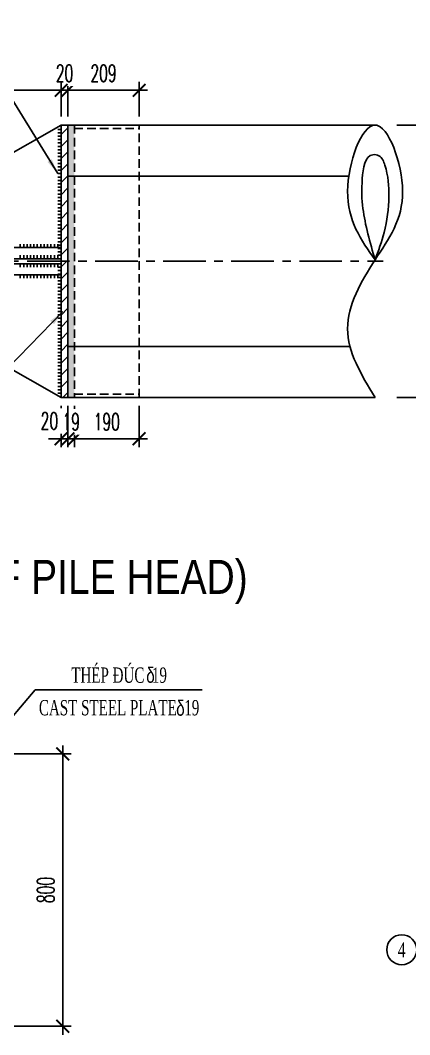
# Model space of a CAD drawing. Extents: x -687 to 808890, y -259 to 107959.
# Drawn here: x 770034 to 771179, y 73824 to 76804 of the extents above; entities that cross this region are included whole.
import ezdxf
from ezdxf.enums import TextEntityAlignment as Align

# ---------------------------------------------------------------- set-up
doc = ezdxf.new("R2010")
doc.units = 0
doc.header["$MEASUREMENT"] = 0
doc.header["$PDMODE"] = 3
doc.linetypes.add('CENTER', pattern=[2, 1.25, -0.25, 0.25, -0.25])
doc.linetypes.add('HIDDEN', pattern=[0.375, 0.25, -0.125])
doc.layers.get('0').update_dxf_attribs({"color": 3, "linetype": 'CONTINUOUS'})
doc.layers.get('DEFPOINTS').update_dxf_attribs({"linetype": 'CONTINUOUS'})
for name, color, linetype in [('Han', 7, 'CONTINUOUS'), ('Hatch', 5, 'CONTINUOUS'), ('Hidden', 4, 'HIDDEN'), ('Kich thuoc', 4, 'CONTINUOUS'), ('KTHUOC', 2, 'CONTINUOUS'), ('Net vang', 2, 'CONTINUOUS'), ('Text', 3, 'CONTINUOUS'), ('Thep dai', 6, 'CONTINUOUS'), ('Tim', 8, 'CENTER')]:
    doc.layers.add(name, color=color, linetype=linetype)
doc.styles.add('Kichthuoc', font='romans.shx', dxfattribs={"width": 0.6})
doc.styles.get("Standard").update_dxf_attribs({"font": 'vntimeh.shx', "width": 0.65})
doc.styles.add('SYMBOL', font='greeks.shx', dxfattribs={"width": 0.8})
doc.styles.add('Ten', font='Vharialn.ttf')
doc.dimstyles.new('Dim 250', dxfattribs={"dimscale": 250, "dimtxt": 0.2, "dimasz": 0.15, "dimexe": 0.1, "dimexo": 0.1, "dimgap": 0.1, "dimtad": 1, "dimdec": 0, "dimlfac": -1, "dimzin": 0, "dimdsep": 46, "dimtxsty": 'Kichthuoc', "dimblk": 'ARCHTICK', "dimcen": 0.1, "dimdle": 0.1, "dimclrd": 4, "dimclre": 4, "dimclrt": 3, "dimadec": 0, "dimazin": 0, "dimtfac": 1, "dimtdec": 0, "dimtix": 1, "dimtmove": 2, "dimatfit": 3, "dimfxl": 1, "dimtfill": 1, "dimtolj": 1, "dimtzin": 0, "dimarcsym": 0})
doc.dimstyles.new('Le 250', dxfattribs={"dimscale": 250, "dimtxt": 0.22, "dimasz": 0.18, "dimexe": 0.1, "dimexo": 0.2, "dimgap": 0.1, "dimtad": 1, "dimdec": 0, "dimzin": 0, "dimdsep": 46, "dimtxsty": 'Kichthuoc', "dimblk": 'ARCHTICK', "dimcen": 0, "dimdle": 0.1, "dimclrd": 2, "dimclre": 2, "dimclrt": 256, "dimadec": 0, "dimazin": 0, "dimtfac": 1, "dimtdec": 0, "dimtix": 1, "dimtmove": 2, "dimatfit": 3, "dimfxl": 1, "dimtolj": 1, "dimtzin": 0, "dimarcsym": 0})
pattern_1 = [(45, (1262.832004117081, -27990.12560265928), (-17.67766952966368, 17.67766952966369), [])]

# ---------------------------------------------------------------- blocks, each defined once
blk = doc.blocks.new('_ArchTick')
at = {"color": 0, "linetype": 'ByBlock', "const_width": 0.15}
blk.add_lwpolyline([(-0.5, -0.5), (0.5, 0.5)], dxfattribs=at)
blk = doc.blocks.new('*D161')
at = {"layer": 'DEFPOINTS', "color": 0}
for p in [(769884.3972021491, 74649.18578815891), (769884.3972021491, 73849.18578814891), (770159.409066444, 73849.18578814891)]:
    blk.add_point(p, dxfattribs=at)
at = {"layer": 'Kich thuoc', "color": 4, "lineweight": -2}
for p, q in [((770159.409066444, 74674.18578815891), (770159.409066444, 73824.18578814891)), ((769909.3972021493, 74649.18578815891), (770184.409066444, 74649.18578815891)), ((769909.3972021493, 73849.18578814891), (770184.409066444, 73849.18578814891))]:
    blk.add_line(p, q, dxfattribs=at)
at = {"layer": 'Kich thuoc', "color": 4, "lineweight": -2, "xscale": 37.5, "yscale": 37.5, "zscale": 37.5}
for p, rotation in [((770159.409066444, 74649.18578815891), 90), ((770159.409066444, 73849.18578814891), 270)]:
    blk.add_blockref('_ArchTick', p, dxfattribs=dict(at, rotation=rotation))
at = {"layer": 'Kich thuoc', "color": 3, "insert": (770109.409066444, 74249.18578815403), "char_height": 50, "attachment_point": 5, "rotation": 90, "style": 'Kichthuoc', "bg_fill": 3, "box_fill_scale": 1.25, "bg_fill_color": 9, "bg_fill_true_color": 13158600, "bg_fill_transparency": 11732736}
blk.add_mtext('\\A1;800', dxfattribs=at)
blk = doc.blocks.new('*D184')
at = {"layer": 'DEFPOINTS', "color": 0}
for p in [(771115.9933269653, 76496.29990689435), (771115.9933269653, 75696.29990689439), (771328.1896393988, 75696.29990689439)]:
    blk.add_point(p, dxfattribs=at)
at = {"layer": 'Kich thuoc', "color": 4, "lineweight": -2}
for p, q in [((771328.1896393988, 76521.29990689435), (771328.1896393988, 75671.29990689439)), ((771140.9933269651, 76496.29990689435), (771353.1896393988, 76496.29990689435)), ((771140.9933269651, 75696.29990689439), (771353.1896393988, 75696.29990689439))]:
    blk.add_line(p, q, dxfattribs=at)
at = {"layer": 'Kich thuoc', "color": 4, "lineweight": -2, "xscale": 37.5, "yscale": 37.5, "zscale": 37.5}
for p, rotation in [((771328.1896393988, 76496.29990689435), 90), ((771328.1896393988, 75696.29990689439), 270)]:
    blk.add_blockref('_ArchTick', p, dxfattribs=dict(at, rotation=rotation))
at = {"layer": 'Kich thuoc', "color": 3, "insert": (771278.1896393988, 76096.29990689449), "char_height": 50, "attachment_point": 5, "rotation": 90, "style": 'Kichthuoc', "bg_fill": 3, "box_fill_scale": 1.25, "bg_fill_color": 9, "bg_fill_true_color": 13158600, "bg_fill_transparency": 11732736}
blk.add_mtext('\\A1;800', dxfattribs=at)
blk = doc.blocks.new('*D185')
at = {"layer": 'DEFPOINTS', "color": 0}
for p in [(770383.5733501858, 76598.6006072381), (770174.5733501856, 76496.29990689438), (770383.5733501858, 76496.29990689438)]:
    blk.add_point(p, dxfattribs=at)
at = {"layer": 'Kich thuoc', "color": 4, "lineweight": -2}
for p, q in [((770174.5733501856, 76521.29990689439), (770174.5733501856, 76623.6006072381)), ((770383.5733501858, 76521.29990689439), (770383.5733501858, 76623.6006072381)), ((770149.5733501855, 76598.6006072381), (770408.5733501856, 76598.6006072381))]:
    blk.add_line(p, q, dxfattribs=at)
at = {"layer": 'Kich thuoc', "color": 4, "lineweight": -2, "xscale": 37.5, "yscale": 37.5, "zscale": 37.5, "rotation": 180}
blk.add_blockref('_ArchTick', (770174.5733501856, 76598.6006072381), dxfattribs=at)
at = {"layer": 'Kich thuoc', "color": 4, "lineweight": -2, "xscale": 37.5, "yscale": 37.5, "zscale": 37.5}
blk.add_blockref('_ArchTick', (770383.5733501858, 76598.6006072381), dxfattribs=at)
at = {"layer": 'Kich thuoc', "color": 3, "insert": (770279.0733501855, 76648.60060723808), "char_height": 50, "attachment_point": 5, "style": 'Kichthuoc', "bg_fill": 3, "box_fill_scale": 1.25, "bg_fill_color": 9, "bg_fill_true_color": 13158600, "bg_fill_transparency": 8275228}
blk.add_mtext('\\A1;209', dxfattribs=at)
blk = doc.blocks.new('*D186')
at = {"layer": 'DEFPOINTS', "color": 0}
for p in [(770193.5733501854, 75696.2999068944), (770383.5733501858, 75696.2999068944), (770383.5733501858, 75574.73267209846)]:
    blk.add_point(p, dxfattribs=at)
at = {"layer": 'Kich thuoc', "color": 4, "lineweight": -2}
for p, q in [((770193.5733501854, 75671.2999068944), (770193.5733501854, 75549.73267209846)), ((770383.5733501858, 75671.2999068944), (770383.5733501858, 75549.73267209846)), ((770168.5733501854, 75574.73267209846), (770408.5733501856, 75574.73267209846))]:
    blk.add_line(p, q, dxfattribs=at)
at = {"layer": 'Kich thuoc', "color": 4, "lineweight": -2, "xscale": 37.5, "yscale": 37.5, "zscale": 37.5, "rotation": 180}
blk.add_blockref('_ArchTick', (770193.5733501854, 75574.73267209846), dxfattribs=at)
at = {"layer": 'Kich thuoc', "color": 4, "lineweight": -2, "xscale": 37.5, "yscale": 37.5, "zscale": 37.5}
blk.add_blockref('_ArchTick', (770383.5733501858, 75574.73267209846), dxfattribs=at)
at = {"layer": 'Kich thuoc', "color": 3, "insert": (770288.5733501855, 75624.73267209846), "char_height": 50, "attachment_point": 5, "style": 'Kichthuoc', "bg_fill": 3, "box_fill_scale": 1.25, "bg_fill_color": 9, "bg_fill_true_color": 13158600, "bg_fill_transparency": 10998824}
blk.add_mtext('\\A1;190', dxfattribs=at)
blk = doc.blocks.new('*D187')
at = {"layer": 'DEFPOINTS', "color": 0}
for p in [(770174.5733501856, 75696.29990689395), (770193.5733501854, 75696.2999068944)]:
    blk.add_point(p, dxfattribs=at)
at = {"layer": 'Kich thuoc', "color": 4, "lineweight": -2}
for p, q in [((770174.5733501856, 75671.29990689395), (770174.5733501856, 75549.73267209846)), ((770193.5733501854, 75671.2999068944), (770193.5733501854, 75549.73267209846)), ((770174.5733501856, 75574.73267209846), (770137.0733501855, 75574.73267209846)), ((770174.5733501856, 75574.73267209846), (770193.5733501854, 75574.73267209846)), ((770193.5733501854, 75574.73267209846), (770231.0733501855, 75574.73267209846))]:
    blk.add_line(p, q, dxfattribs=at)
at = {"layer": 'Kich thuoc', "color": 4, "lineweight": -2, "xscale": 37.5, "yscale": 37.5, "zscale": 37.5}
blk.add_blockref('_ArchTick', (770174.5733501856, 75574.73267209846), dxfattribs=at)
at = {"layer": 'Kich thuoc', "color": 4, "lineweight": -2, "xscale": 37.5, "yscale": 37.5, "zscale": 37.5, "rotation": 180}
blk.add_blockref('_ArchTick', (770193.5733501854, 75574.73267209846), dxfattribs=at)
at = {"layer": 'Kich thuoc', "color": 3, "insert": (770184.0733501855, 75624.73267209846), "char_height": 50, "attachment_point": 5, "style": 'Kichthuoc', "bg_fill": 3, "box_fill_scale": 1.25, "bg_fill_color": 9, "bg_fill_true_color": 13158600, "bg_fill_transparency": 8766380}
blk.add_mtext('\\A1;19', dxfattribs=at)
at = {"layer": 'DEFPOINTS', "color": 0}
blk.add_point((770193.5733501854, 75574.73267209846), dxfattribs=at)
blk = doc.blocks.new('*D188')
at = {"layer": 'DEFPOINTS', "color": 0}
for p in [(770154.5733501856, 75696.29990689394), (770174.5733501856, 75696.29990689395), (770174.5733501856, 75574.73267209846)]:
    blk.add_point(p, dxfattribs=at)
at = {"layer": 'Kich thuoc', "color": 4, "lineweight": -2}
for p, q in [((770154.5733501856, 75671.29990689394), (770154.5733501856, 75549.73267209846)), ((770174.5733501856, 75671.29990689395), (770174.5733501856, 75549.73267209846)), ((770154.5733501856, 75574.73267209846), (770117.0733501856, 75574.73267209846)), ((770154.5733501856, 75574.73267209846), (770174.5733501856, 75574.73267209846)), ((770174.5733501856, 75574.73267209846), (770212.0733501856, 75574.73267209846))]:
    blk.add_line(p, q, dxfattribs=at)
at = {"layer": 'Kich thuoc', "color": 3, "insert": (770120.0056259853, 75627.23267209846), "char_height": 50, "attachment_point": 5, "style": 'Kichthuoc', "bg_fill": 3, "box_fill_scale": 1.25, "bg_fill_color": 9, "bg_fill_true_color": 13158600, "bg_fill_transparency": 8766380}
blk.add_mtext('\\A1;20', dxfattribs=at)
at = {"layer": 'Kich thuoc', "color": 4, "lineweight": -2, "xscale": 37.5, "yscale": 37.5, "zscale": 37.5}
blk.add_blockref('_ArchTick', (770154.5733501856, 75574.73267209846), dxfattribs=at)
at = {"layer": 'Kich thuoc', "color": 4, "lineweight": -2, "xscale": 37.5, "yscale": 37.5, "zscale": 37.5, "rotation": 180}
blk.add_blockref('_ArchTick', (770174.5733501856, 75574.73267209846), dxfattribs=at)
blk = doc.blocks.new('*D189')
at = {"layer": 'DEFPOINTS', "color": 0}
for p in [(770154.5733501858, 76496.29990689442), (770174.5733501856, 76496.2999068944)]:
    blk.add_point(p, dxfattribs=at)
at = {"layer": 'Kich thuoc', "color": 4, "lineweight": -2}
for p, q in [((770154.5733501858, 76521.2999068944), (770154.5733501858, 76623.6006072381)), ((770174.5733501856, 76521.2999068944), (770174.5733501856, 76623.6006072381)), ((770154.5733501858, 76598.6006072381), (770117.0733501858, 76598.6006072381)), ((770154.5733501858, 76598.6006072381), (770174.5733501856, 76598.6006072381)), ((770174.5733501856, 76598.6006072381), (770212.0733501856, 76598.6006072381))]:
    blk.add_line(p, q, dxfattribs=at)
at = {"layer": 'Kich thuoc', "color": 4, "lineweight": -2, "xscale": 37.5, "yscale": 37.5, "zscale": 37.5}
blk.add_blockref('_ArchTick', (770154.5733501858, 76598.6006072381), dxfattribs=at)
at = {"layer": 'Kich thuoc', "color": 4, "lineweight": -2, "xscale": 37.5, "yscale": 37.5, "zscale": 37.5, "rotation": 180}
blk.add_blockref('_ArchTick', (770174.5733501856, 76598.6006072381), dxfattribs=at)
at = {"layer": 'Kich thuoc', "color": 3, "insert": (770164.5733501856, 76648.60060723808), "char_height": 50, "attachment_point": 5, "style": 'Kichthuoc', "bg_fill": 3, "box_fill_scale": 1.25, "bg_fill_color": 9, "bg_fill_true_color": 13158600, "bg_fill_transparency": 2978032}
blk.add_mtext('\\A1;20', dxfattribs=at)
at = {"layer": 'DEFPOINTS', "color": 0}
blk.add_point((770174.5733501856, 76598.6006072381), dxfattribs=at)
blk = doc.blocks.new('*D176')
at = {"layer": 'DEFPOINTS', "color": 0}
for p in [(770154.5733501858, 76598.6006072381), (769554.5733501856, 76496.29990689442), (770154.5733501858, 76496.29990689442)]:
    blk.add_point(p, dxfattribs=at)
at = {"layer": 'Kich thuoc', "color": 4, "lineweight": -2}
for p, q in [((769554.5733501856, 76521.2999068944), (769554.5733501856, 76623.6006072381)), ((770154.5733501858, 76521.2999068944), (770154.5733501858, 76623.6006072381)), ((769529.5733501856, 76598.6006072381), (770179.5733501858, 76598.6006072381))]:
    blk.add_line(p, q, dxfattribs=at)
at = {"layer": 'Kich thuoc', "color": 4, "lineweight": -2, "xscale": 37.5, "yscale": 37.5, "zscale": 37.5, "rotation": 180}
blk.add_blockref('_ArchTick', (769554.5733501856, 76598.6006072381), dxfattribs=at)
at = {"layer": 'Kich thuoc', "color": 4, "lineweight": -2, "xscale": 37.5, "yscale": 37.5, "zscale": 37.5}
blk.add_blockref('_ArchTick', (770154.5733501858, 76598.6006072381), dxfattribs=at)
at = {"layer": 'Kich thuoc', "color": 3, "insert": (769854.5733501858, 76648.60060723808), "char_height": 50, "attachment_point": 5, "style": 'Kichthuoc', "bg_fill": 3, "box_fill_scale": 1.25, "bg_fill_color": 9, "bg_fill_true_color": 13158600, "bg_fill_transparency": 2852412}
blk.add_mtext('\\A1;600', dxfattribs=at)

msp = doc.modelspace()

# ---------------------------------------------------------------- linework, layer by layer
at = {"layer": 'Han'}
for p, q in [((770154.5733501851, 76473.7999068946), (770144.573350185, 76473.7999068946)), ((770154.5733501851, 76463.7999068946), (770144.573350185, 76463.7999068946)), ((770154.5733501851, 76453.7999068946), (770144.573350185, 76453.7999068946)), ((770154.5733501851, 76443.7999068946), (770144.573350185, 76443.7999068946)), ((770154.5733501851, 76433.7999068946), (770144.573350185, 76433.7999068946)), ((770154.5733501851, 76423.7999068946), (770144.573350185, 76423.7999068946)), ((770154.5733501851, 76413.7999068946), (770144.573350185, 76413.7999068946)), ((770154.5733501851, 76403.7999068946), (770144.573350185, 76403.7999068946)), ((770154.5733501851, 76393.79990689458), (770144.573350185, 76393.79990689458)), ((770154.5733501851, 76383.79990689458), (770144.573350185, 76383.79990689458)), ((770154.5733501851, 76373.79990689458), (770144.573350185, 76373.79990689458)), ((770154.5733501851, 76363.79990689458), (770144.573350185, 76363.79990689458)), ((770154.5733501851, 76353.79990689456), (770144.573350185, 76353.79990689456)), ((770154.5733501851, 76343.79990689458), (770144.573350185, 76343.79990689458)), ((770154.5733501851, 76333.79990689458), (770144.573350185, 76333.79990689458)), ((770154.5733501851, 76323.79990689458), (770144.573350185, 76323.79990689458)), ((770154.5733501851, 76313.79990689458), (770144.573350185, 76313.79990689458)), ((770154.5733501851, 76303.79990689458), (770144.573350185, 76303.79990689458)), ((770154.5733501851, 76293.79990689458), (770144.573350185, 76293.79990689458)), ((770154.5733501851, 76283.79990689458), (770144.573350185, 76283.79990689458)), ((770154.5733501851, 76273.79990689456), (770144.573350185, 76273.79990689456)), ((770154.5733501851, 76263.79990689458), (770144.573350185, 76263.79990689458)), ((770154.5733501851, 76253.79990689458), (770144.573350185, 76253.79990689458)), ((770154.5733501851, 76243.79990689458), (770144.573350185, 76243.79990689458)), ((770154.5733501851, 76233.79990689458), (770144.573350185, 76233.79990689458)), ((770154.5733501851, 76223.79990689458), (770144.573350185, 76223.79990689458)), ((770154.5733501851, 76213.79990689458), (770144.573350185, 76213.79990689458)), ((770154.5733501851, 76203.79990689458), (770144.573350185, 76203.79990689458)), ((770154.5733501851, 76193.79990689456), (770144.573350185, 76193.79990689456)), ((770154.5733501851, 76183.79990689458), (770144.573350185, 76183.79990689458)), ((770154.5733501851, 76173.79990689458), (770144.573350185, 76173.79990689458)), ((770034.5733501855, 76136.29990689475), (770034.5733501855, 76146.29990689475)), ((770044.5733501856, 76136.29990689475), (770044.5733501856, 76146.29990689475)), ((770054.5733501856, 76136.29990689475), (770054.5733501856, 76146.29990689475)), ((770064.5733501855, 76136.29990689487), (770064.5733501855, 76146.29990689487)), ((770074.5733501856, 76136.29990689487), (770074.5733501856, 76146.29990689487)), ((770084.5733501856, 76136.29990689487), (770084.5733501856, 76146.29990689487)), ((770094.5733501855, 76136.29990689487), (770094.5733501855, 76146.29990689487)), ((770104.5733501856, 76136.29990689487), (770104.5733501856, 76146.29990689487)), ((770114.5733501856, 76136.29990689487), (770114.5733501856, 76146.29990689487)), ((770124.5733501855, 76136.29990689487), (770124.5733501855, 76146.29990689487)), ((770134.5733501856, 76136.29990689487), (770134.5733501856, 76146.29990689487)), ((770154.5733501851, 76163.79990689458), (770144.573350185, 76163.79990689458)), ((770154.5733501851, 76153.79990689458), (770144.573350185, 76153.79990689458)), ((770144.5733501856, 76136.29990689487), (770144.5733501856, 76146.29990689487)), ((770154.5733501851, 76143.79990689458), (770144.573350185, 76143.79990689458)), ((770034.5733501855, 76103.79990689477), (770034.5733501855, 76113.79990689477)), ((770044.5733501856, 76103.79990689477), (770044.5733501856, 76113.79990689477)), ((770054.5733501856, 76103.79990689477), (770054.5733501856, 76113.79990689477)), ((770064.5733501855, 76103.79990689488), (770064.5733501855, 76113.79990689488)), ((770074.5733501856, 76103.79990689488), (770074.5733501856, 76113.79990689488)), ((770084.5733501856, 76103.79990689488), (770084.5733501856, 76113.79990689488)), ((770094.5733501855, 76103.79990689488), (770094.5733501855, 76113.79990689488)), ((770104.5733501856, 76103.79990689488), (770104.5733501856, 76113.79990689488)), ((770114.5733501856, 76103.79990689488), (770114.5733501856, 76113.79990689488)), ((770124.5733501855, 76103.79990689488), (770124.5733501855, 76113.79990689488)), ((770134.5733501856, 76103.79990689488), (770134.5733501856, 76113.79990689488)), ((770154.5733501851, 76133.79990689458), (770144.573350185, 76133.79990689458)), ((770154.5733501851, 76123.79990689458), (770144.573350185, 76123.79990689458)), ((770154.5733501851, 76113.79990689456), (770144.573350185, 76113.79990689456)), ((770144.5733501856, 76103.79990689488), (770144.5733501856, 76113.79990689488)), ((770034.5733501855, 76088.7999068939), (770034.5733501855, 76078.79990689391)), ((770044.5733501856, 76088.79990689392), (770044.5733501856, 76078.79990689392)), ((770054.5733501856, 76088.79990689394), (770054.5733501856, 76078.79990689394)), ((770064.5733501855, 76088.79990689395), (770064.5733501855, 76078.79990689395)), ((770074.5733501856, 76088.79990689397), (770074.5733501856, 76078.79990689395)), ((770084.5733501856, 76088.79990689398), (770084.5733501856, 76078.79990689398)), ((770094.5733501855, 76088.799906894), (770094.5733501855, 76078.799906894)), ((770104.5733501856, 76088.79990689403), (770104.5733501856, 76078.79990689403)), ((770114.5733501856, 76088.79990689404), (770114.5733501856, 76078.79990689404)), ((770124.5733501855, 76088.79990689406), (770124.5733501855, 76078.79990689406)), ((770134.5733501856, 76088.79990689407), (770134.5733501856, 76078.79990689407)), ((770144.5733501856, 76088.79990689408), (770144.5733501856, 76078.79990689408)), ((770034.5733501855, 76056.29990689404), (770034.5733501855, 76046.29990689404)), ((770044.5733501856, 76056.29990689404), (770044.5733501856, 76046.29990689404)), ((770054.5733501856, 76056.29990689404), (770054.5733501856, 76046.29990689404)), ((770064.5733501855, 76056.29990689392), (770064.5733501855, 76046.29990689392)), ((770074.5733501856, 76056.29990689392), (770074.5733501856, 76046.29990689392)), ((770084.5733501856, 76056.29990689392), (770084.5733501856, 76046.29990689392)), ((770094.5733501855, 76056.29990689392), (770094.5733501855, 76046.29990689392)), ((770104.5733501856, 76056.29990689392), (770104.5733501856, 76046.29990689392)), ((770114.5733501856, 76056.29990689392), (770114.5733501856, 76046.29990689392)), ((770124.5733501855, 76056.29990689392), (770124.5733501855, 76046.29990689392)), ((770134.5733501856, 76056.29990689392), (770134.5733501856, 76046.29990689392)), ((770154.5733501851, 76078.79990689423), (770144.573350185, 76078.79990689423)), ((770154.5733501851, 76068.79990689423), (770144.573350185, 76068.79990689423)), ((770154.5733501851, 76058.79990689423), (770144.573350185, 76058.79990689423)), ((770144.5733501856, 76056.29990689392), (770144.5733501856, 76046.29990689392)), ((770154.5733501851, 76048.79990689423), (770144.573350185, 76048.79990689423)), ((770154.5733501851, 76038.79990689422), (770144.573350185, 76038.79990689422)), ((770154.5733501851, 76028.79990689423), (770144.573350185, 76028.79990689423)), ((770154.5733501851, 76018.79990689423), (770144.573350185, 76018.79990689423)), ((770154.5733501851, 76008.79990689423), (770144.573350185, 76008.79990689423)), ((770154.5733501851, 75998.79990689423), (770144.573350185, 75998.79990689423)), ((770154.5733501851, 75988.79990689423), (770144.573350185, 75988.79990689423)), ((770154.5733501851, 75978.79990689423), (770144.573350185, 75978.79990689423)), ((770154.5733501851, 75968.79990689423), (770144.573350185, 75968.79990689423)), ((770154.5733501851, 75958.79990689422), (770144.573350185, 75958.79990689422)), ((770154.5733501851, 75948.79990689423), (770144.573350185, 75948.79990689423)), ((770154.5733501851, 75938.79990689423), (770144.573350185, 75938.79990689423)), ((770154.5733501851, 75928.79990689423), (770144.573350185, 75928.79990689423)), ((770154.5733501851, 75918.79990689423), (770144.573350185, 75918.79990689423)), ((770154.5733501851, 75908.79990689423), (770144.573350185, 75908.79990689423)), ((770154.5733501851, 75898.79990689423), (770144.573350185, 75898.79990689423)), ((770154.5733501851, 75888.79990689423), (770144.573350185, 75888.79990689423)), ((770154.5733501851, 75878.79990689422), (770144.573350185, 75878.79990689422)), ((770154.5733501851, 75868.79990689423), (770144.573350185, 75868.79990689423)), ((770154.5733501851, 75858.79990689423), (770144.573350185, 75858.79990689423)), ((770154.5733501851, 75848.79990689423), (770144.573350185, 75848.79990689423)), ((770154.5733501851, 75838.79990689423), (770144.573350185, 75838.79990689423)), ((770154.5733501851, 75828.79990689423), (770144.573350185, 75828.79990689423)), ((770154.5733501851, 75818.79990689423), (770144.573350185, 75818.79990689423)), ((770154.5733501851, 75808.79990689423), (770144.573350185, 75808.79990689423)), ((770154.5733501851, 75798.79990689422), (770144.573350185, 75798.79990689422)), ((770154.5733501851, 75788.79990689422), (770144.573350185, 75788.79990689422)), ((770154.5733501851, 75778.79990689422), (770144.573350185, 75778.79990689422)), ((770154.5733501851, 75768.79990689422), (770144.573350185, 75768.79990689422)), ((770154.5733501851, 75758.79990689422), (770144.573350185, 75758.79990689422)), ((770154.5733501851, 75748.79990689422), (770144.573350185, 75748.79990689422)), ((770154.5733501851, 75738.79990689422), (770144.573350185, 75738.79990689422)), ((770154.5733501851, 75728.79990689422), (770144.573350185, 75728.79990689422)), ((770154.5733501851, 75718.79990689422), (770144.573350185, 75718.79990689422))]:
    msp.add_line(p, q, dxfattribs=at)
at = {"layer": 'Hatch', "color": 9}
for p, q in [((770999.8732801389, 76346.29990689438), (770174.5733501855, 76346.29990689438)), ((771003.4754317458, 75846.2999068944), (770174.5733501855, 75846.2999068944))]:
    msp.add_line(p, q, dxfattribs=at)
at = {"layer": 'Kich thuoc'}
for p, q in [((769554.5733501855, 76103.79990689442), (770154.5733501854, 76103.79990689442)), ((769554.5733501855, 76088.79990689442), (770154.5733501854, 76088.79990689442))]:
    msp.add_line(p, q, dxfattribs=at)
at = {"layer": 'KTHUOC'}
msp.add_circle((771155.4467571208, 74073.77248007852), 44, dxfattribs=at)
at = {"layer": 'Thep dai'}
for p, q in [((770154.5733501854, 76136.2999068944), (769454.5733501854, 76136.2999068944)), ((770154.5733501854, 76056.2999068944), (769454.5733501854, 76056.2999068944))]:
    msp.add_line(p, q, dxfattribs=at)

# ---------------------------------------------------------------- texts
at = {"layer": 'Text', "color": 3, "style": 'Ten'}
msp.add_text('Chi tiÕt ®Çu cäc (details of pile head)', height=100, dxfattribs=at).set_placement((769482.1743324148, 75119.22005810234), align=Align.CENTER)
at = {"layer": 'Text', "width": 0.65}
for s, p in [('thÐp ®óc  19', (770324.8706486298, 74858.02926217383)), ('cast steel plate  19', (770324.8706486298, 74762.36890992813))]:
    msp.add_text(s, height=45, dxfattribs=at).set_placement(p, align=Align.CENTER)
at = {"layer": 'Text', "style": 'SYMBOL', "width": 0.75}
for p in [(770404.4919216625, 74858.02926217383), (770492.5221415703, 74761.27907307168)]:
    msp.add_text('d', height=45, dxfattribs=at).set_placement(p)
at = {"layer": 'Text', "width": 0.7}
msp.add_text('4', height=44, dxfattribs=at).set_placement((771155.4467571208, 74073.77248007852), align=Align.MIDDLE)

# ---------------------------------------------------------------- dimensions: what is measured, and where the dimension line sits
at = {"layer": 'Kich thuoc'}
dim = msp.add_linear_dim(base=(771328.1896393988, 75696.29990689439), p1=(771115.9933269653, 76496.29990689438), p2=(771115.9933269653, 75696.29990689443), angle=90, dimstyle='Dim 250', dxfattribs=at)
dim.commit()
dim.dimension.update_dxf_attribs({"geometry": '*D184', "text_midpoint": (771278.1896393988, 76096.29990689449)})

# ---------------------------------------------------------------- leaders
for points, override in [([(770144.573350185, 76353.79990689456), (769866.9161579568, 76804.26384524985)], {"dimtad": 0}), ([(770159.5733501855, 75948.69186146009), (769876.5927621796, 75657.7842181521), (769796.7878000091, 75657.7842181521)], {"dimgap": 0.1, "dimtad": 0}), ([(769884.3972021491, 74609.04776401579), (770078.4695671076, 74837.67092040712), (770569.362079814, 74837.67092040712)], {"dimtad": 0})]:
    msp.add_leader(points, dimstyle='Le 250', override=override, dxfattribs=at)

# ---------------------------------------------------------------- next in the draw order: linework, layer by layer
at = {"layer": 'Net vang'}
for points, knots in [([(771077.0796461749, 75696.2999068944), (771036.7166294805, 75762.94077351045), (770955.9905960915, 75896.22250674255), (771076.6584582133, 76108.55297824077), (771198.4716625306, 76269.42709095552), (771076.8499776952, 76607.30287193775), (770955.9177687748, 76271.36863258708), (771036.2276042269, 76157.96650651065), (771077.0796461749, 76100.2810638075)], [0, 0, 0, 0, 217.5505108953551, 435.1010217907101, 652.6515326849898, 862.8817420600491, 1073.007423085101, 1290.55793398011, 1290.55793398011, 1290.55793398011, 1290.55793398011]), ([(771077.0796461749, 76100.2810638075), (771062.3248569693, 76151.78274569524), (771039.2304333929, 76232.39397231824), (771036.4551014563, 76327.53608322397), (771047.6212959017, 76414.46203938025), (771095.7386669602, 76407.38123170222), (771115.1673658512, 76357.53111144857), (771120.5079234488, 76282.79797099104), (771109.2250465256, 76186.73124465958), (771086.9696566483, 76126.87874760458), (771077.0796461749, 76100.2810638075)], [0, 0, 0, 0, 155.255888852482, 243.0089112065525, 319.9622425325021, 337.7672490476618, 370.8353488051204, 463.4244313389114, 569.8042817260041, 654.8884348387343, 654.8884348387343, 654.8884348387343, 654.8884348387343])]:
    msp.add_open_spline(points, degree=3, knots=knots, dxfattribs=at)
at = {"layer": 'Tim', "ltscale": 100}
msp.add_line((769454.5733501854, 76096.2999068944), (771101.3561454068, 76096.2999068944), dxfattribs=at)

# ---------------------------------------------------------------- next in the draw order: dimensions: what is measured, and where the dimension line sits
at = {"layer": 'Kich thuoc'}
for base, p1, p2, picture, middle in [((770383.5733501858, 76598.6006072381), (770174.5733501856, 76496.29990689438), (770383.5733501858, 76496.29990689438), '*D185', (770279.0733501855, 76648.60060723808)), ((770383.5733501858, 75574.73267209846), (770193.5733501854, 75696.2999068944), (770383.5733501858, 75696.2999068944), '*D186', (770288.5733501855, 75624.73267209846))]:
    dim = msp.add_linear_dim(base=base, p1=p1, p2=p2, dimstyle='Dim 250', dxfattribs=at)
    dim.commit()
    dim.dimension.update_dxf_attribs({"geometry": picture, "text_midpoint": middle})
dim = msp.add_linear_dim(base=(770159.409066444, 73849.18578814891), p1=(769884.3972021491, 74649.18578815895), p2=(769884.3972021491, 73849.18578814896), angle=90, dimstyle='Dim 250', dxfattribs=at)
dim.commit()
dim.dimension.update_dxf_attribs({"geometry": '*D161', "text_midpoint": (770109.409066444, 74249.18578815403)})

# ---------------------------------------------------------------- next in the draw order: linework, layer by layer
msp.add_line((770154.5733501856, 76496.29990689438), (771083.4022948365, 76496.2999068944))
at = {"layer": 'Hidden', "ltscale": 100}
for p, q in [((770193.5733501855, 76486.29990689438), (770383.5733501856, 76486.29990689438)), ((770383.5733501858, 75696.2999068944), (770383.5733501856, 76496.29990689438))]:
    msp.add_line(p, q, dxfattribs=at)

# ---------------------------------------------------------------- next in the draw order: dimensions: what is measured, and where the dimension line sits
at = {"layer": 'Kich thuoc'}
dim = msp.add_linear_dim(base=(770193.5733501854, 75574.73267209846), p1=(770174.5733501856, 75696.29990689395), p2=(770193.5733501854, 75696.2999068944), dimstyle='Dim 250', dxfattribs=at)
dim.commit()
dim.dimension.update_dxf_attribs({"geometry": '*D187', "text_midpoint": (770184.0733501855, 75624.73267209846)})

# ---------------------------------------------------------------- next in the draw order: dimensions: what is measured, and where the dimension line sits
dim = msp.add_linear_dim(base=(770174.5733501856, 75574.73267209846), p1=(770154.5733501856, 75696.29990689394), p2=(770174.5733501856, 75696.29990689395), dimstyle='Dim 250', dxfattribs=at)
dim.commit()
dim.dimension.update_dxf_attribs({"geometry": '*D188', "text_midpoint": (770120.0056259853, 75627.23267209846), "dimtype": 160})

# ---------------------------------------------------------------- next in the draw order: hatches: boundary and pattern name
at = {"layer": 'Hatch'}
h = msp.add_hatch(dxfattribs=at)
h.set_pattern_fill('ANSI31', color=256, scale=200, style=0)
h.set_pattern_definition(pattern_1)
h.paths.add_polyline_path([(770174.5733501853, 76096.29990689426), (770154.5733501854, 76096.29990689427), (770154.5733501856, 75696.29990689429), (770174.5733501855, 75696.29990689429)])
h = msp.add_hatch(color=7, dxfattribs=at)
h.paths.add_polyline_path([(770193.5733501854, 76096.2999068944), (770174.5733501856, 76096.2999068944), (770174.5733501856, 75846.2999068944), (770193.5733501854, 75846.2999068944)])
h.paths.add_polyline_path([(770193.5733501852, 75846.2999068944), (770174.5733501858, 75846.2999068944), (770174.5733501856, 75696.2999068944), (770193.5733501854, 75696.2999068944)])

# ---------------------------------------------------------------- next in the draw order: linework, layer by layer
for p, q in [((769554.5733501855, 76036.2999068944), (770154.5733501854, 75696.2999068944)), ((770154.5733501856, 75696.29990689442), (771077.0796461749, 75696.2999068944))]:
    msp.add_line(p, q)
at = {"layer": 'Han'}
msp.add_line((770154.5733501851, 75708.79990689422), (770144.573350185, 75708.79990689422), dxfattribs=at)
at = {"layer": 'Hidden', "ltscale": 100}
for p, q in [((770193.5733501854, 76496.2999068944), (770193.5733501854, 75696.2999068944)), ((770193.5733501855, 75706.2999068944), (770383.5733501856, 75706.2999068944))]:
    msp.add_line(p, q, dxfattribs=at)

# ---------------------------------------------------------------- next in the draw order: dimensions: what is measured, and where the dimension line sits
at = {"layer": 'Kich thuoc'}
dim = msp.add_linear_dim(base=(770174.5733501856, 76598.6006072381), p1=(770154.5733501858, 76496.29990689442), p2=(770174.5733501856, 76496.2999068944), dimstyle='Dim 250', dxfattribs=at)
dim.commit()
dim.dimension.update_dxf_attribs({"geometry": '*D189', "text_midpoint": (770164.5733501856, 76648.60060723808)})

# ---------------------------------------------------------------- next in the draw order: linework, layer by layer
for p, q in [((769554.5733501855, 76156.2999068944), (770154.5733501854, 76496.2999068944)), ((770154.5733501856, 76496.2999068944), (770154.5733501856, 75696.2999068944)), ((770174.5733501856, 76496.2999068944), (770174.5733501856, 75696.2999068944))]:
    msp.add_line(p, q)
at = {"layer": 'Han'}
msp.add_line((770154.5733501851, 76483.79990689461), (770144.573350185, 76483.79990689461), dxfattribs=at)

# ---------------------------------------------------------------- next in the draw order: dimensions: what is measured, and where the dimension line sits
at = {"layer": 'Kich thuoc'}
dim = msp.add_linear_dim(base=(770154.5733501858, 76598.6006072381), p1=(769554.5733501856, 76496.29990689442), p2=(770154.5733501858, 76496.29990689442), dimstyle='Dim 250', dxfattribs=at)
dim.commit()
dim.dimension.update_dxf_attribs({"geometry": '*D176', "text_midpoint": (769854.5733501858, 76648.60060723808)})

# ---------------------------------------------------------------- next in the draw order: hatches: boundary and pattern name
at = {"layer": 'Hatch'}
h = msp.add_hatch(dxfattribs=at)
h.set_pattern_fill('ANSI31', color=256, scale=200, style=0)
h.set_pattern_definition(pattern_1)
h.paths.add_polyline_path([(770174.5733501853, 76496.29990689429), (770154.5733501852, 76496.29990689427), (770154.5733501854, 76096.29990689426), (770174.5733501855, 76096.29990689426)])
h = msp.add_hatch(color=7, dxfattribs=at)
h.paths.add_polyline_path([(770193.5733501854, 76496.29990689438), (770174.5733501856, 76496.29990689438), (770174.5733501856, 76346.29990689438), (770193.5733501854, 76346.29990689438)])
h.paths.add_polyline_path([(770193.5733501854, 76346.29990689436), (770174.5733501856, 76346.29990689439), (770174.5733501858, 76096.2999068944), (770193.5733501854, 76096.2999068944)])

doc.saveas('drawing.dxf')
